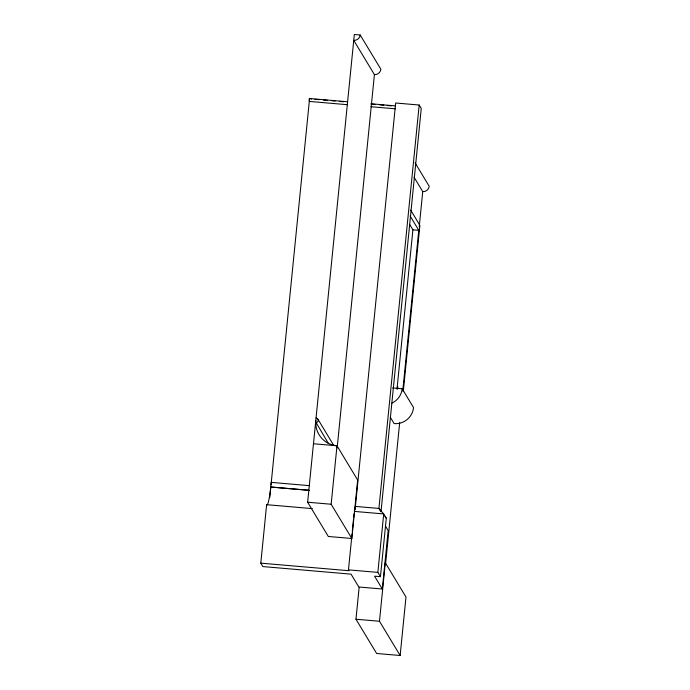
<?xml version="1.0" encoding="UTF-8"?>
<svg xmlns="http://www.w3.org/2000/svg" width="690" height="690" viewBox="0 0 690 690"><rect width="100%" height="100%" fill="white"/><g stroke="black" fill="none" stroke-linecap="round" stroke-linejoin="round"><path stroke-width="1.03" d="M347.579 101.766L309.327 98.48L309.232 99.809L309.301 101.421L347.544 104.708M385.391 525.961L388.16 530.55L382.32 589.019L358.809 587L351.055 574.149L262.864 566.576L260.803 563.152L266.633 504.683A23.719 2.372 -85.1 0 0 270.368 490.659L271.213 482.379L309.517 485.674M269.755 497.585L270.782 487.019L309.034 490.262M271.041 484.725L309.465 99.705M315.813 420.374L316.011 426.489A23.719 23.382 -31.1 0 0 336.996 445.775L357.662 480.033L351.831 538.493L328.311 536.475L307.637 502.225L354.324 34.5L360.206 35.009L380.88 69.259A5.934 5.848 -31.1 0 1 374.411 74.598L337.151 447.965M351.831 538.493L331.157 504.243L336.996 445.775L313.476 443.756M260.803 563.152L348.985 570.725L348.467 569.871L352.072 533.732M352.288 531.602L353.453 519.906M353.668 517.785L354.091 513.533M355.117 509.341L395.672 103L419.184 105.027L421.254 108.451L380.992 511.859L378.922 508.435L419.184 105.027M400.148 655.5L379.474 621.25L385.313 562.781L405.987 597.031L400.148 655.5L376.637 653.482L355.962 619.232L359.145 587.337M380.449 576.676L377.861 572.398L383.7 513.929L378.922 508.435L355.402 506.417L354.306 511.402L383.7 513.929L386.288 518.216L380.449 576.676L374.567 576.176L382.32 589.019M396.991 389.169L412.896 229.813L409.636 224.405M397.621 388.953L397.828 386.814M385.581 563.894L399.674 422.685M402.77 390.738L418.778 230.322L412.896 229.813M419.21 226.906L422.737 191.604L414.035 177.183M403.279 391.601L419.882 225.328L410.671 210.079M370.953 103.767L395.387 105.872M311.682 99.032L309.327 98.48M314.864 99.308L319.116 99.671M323.369 100.041L327.612 100.404M331.864 100.766L335.055 101.042M339.299 101.413L343.551 101.775M371.177 104.147L375.429 104.509M379.673 104.88L383.925 105.242M387.116 105.518L391.359 105.881M370.918 106.717L395.353 108.813M392.558 387.918L402.175 388.746L413.543 407.583A17.793 17.535 -31.1 0 1 394.163 423.608L390.368 417.329M270.782 487.019L309.051 490.349M307.637 502.225L331.157 504.243M266.633 504.683L312.32 508.608M348.467 569.871L377.861 572.398M355.962 619.232L379.474 621.25M384.96 516.62L386.288 518.216M374.411 74.598L353.746 40.348A5.934 5.848 -31.1 0 0 360.206 35.009M415.052 162.823L429.197 186.266A5.934 5.848 -31.1 0 1 422.737 191.604M410.076 215.892L419.296 231.176M318.004 419.356L333.779 445.499M328.397 443.472L316.201 422.729A2.415 2.381 -31.1 0 0 316.046 417.985M402.175 388.746A17.793 17.535 -31.1 0 1 391.842 403.176"/></g></svg>
